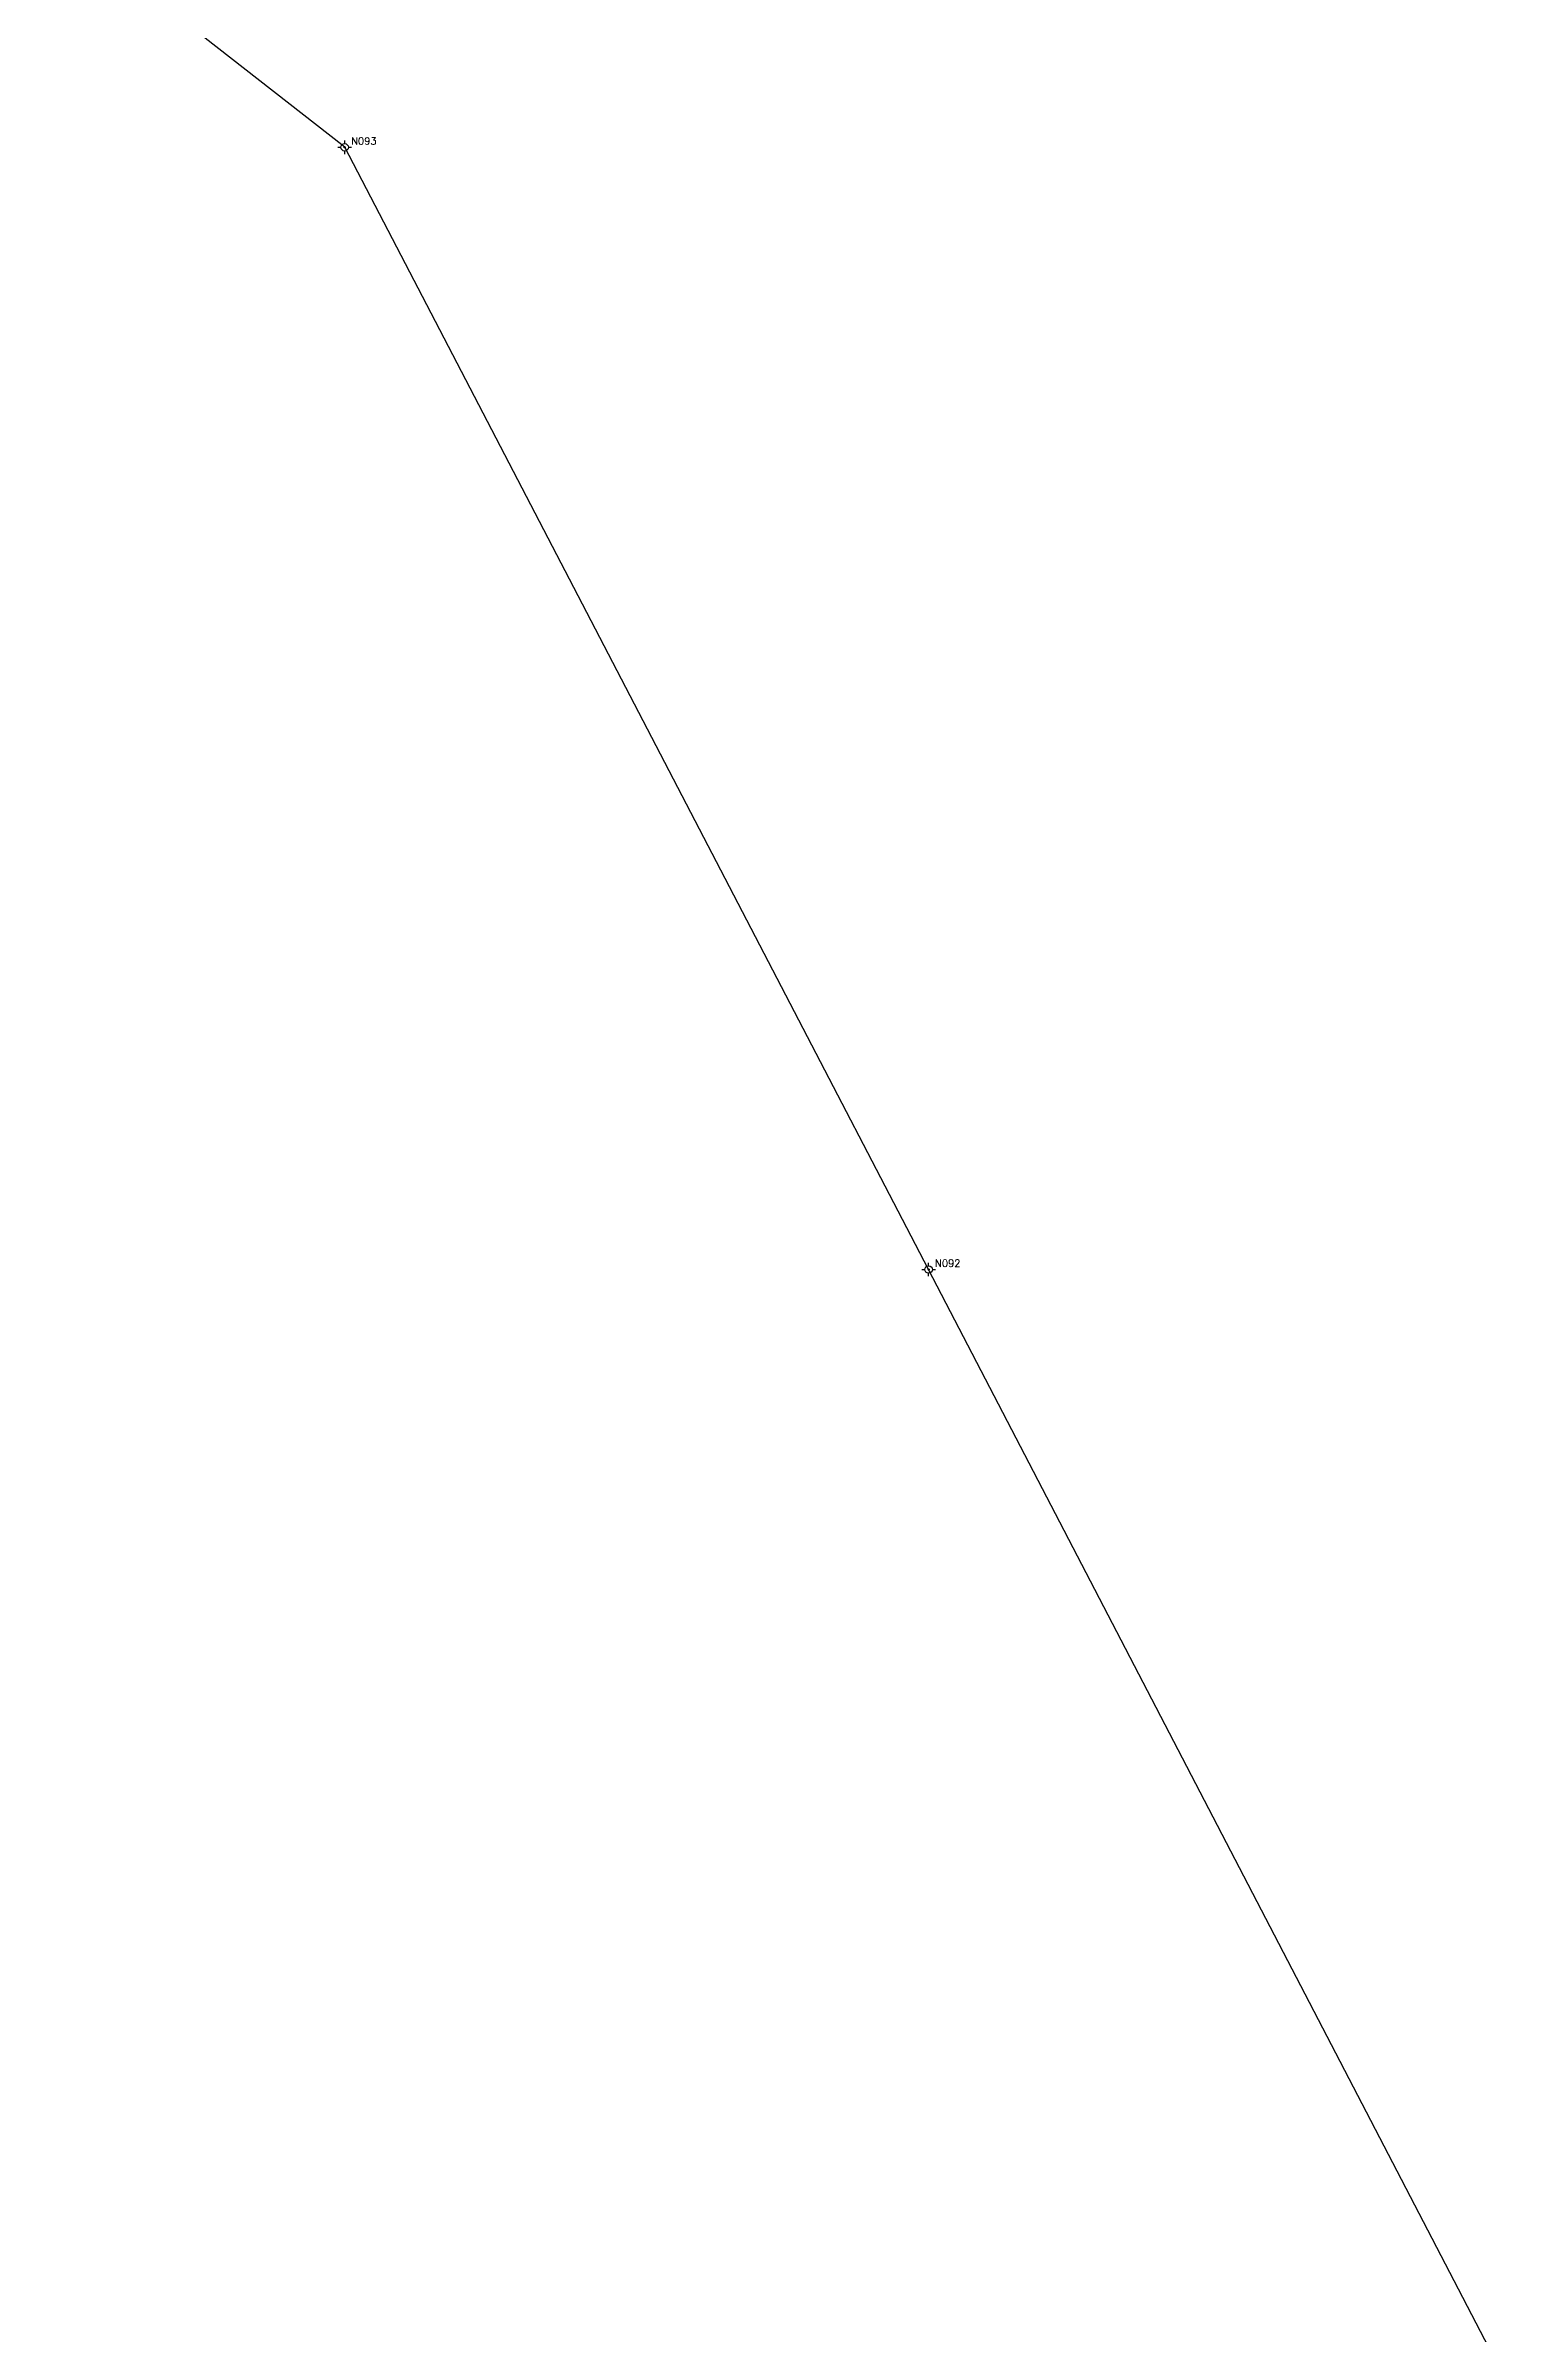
# Model space of a CAD drawing. Header units: millimetres. Extents: x 597474 to 598420, y 1993798 to 1995321.
# Drawn here: x 597658.5 to 597902.2, y 1994188.9 to 1994569.3 of the extents above; entities that cross this region are included whole.
import ezdxf
from ezdxf.enums import TextEntityAlignment as Align

# ---------------------------------------------------------------- set-up
doc = ezdxf.new("R2010")
doc.units = ezdxf.units.MM
doc.header["$LTSCALE"] = 0.5
doc.header["$PDMODE"] = 3
doc.header["$PDSIZE"] = 0.04
for name, color, linetype in [('91230_導線點', 7, 'Continuous'), ('CPtElev', 1, 'Continuous'), ('CPtName', 5, 'Continuous'), ('Point3D', 7, 'Continuous'), ('水準測線', 4, 'Continuous')]:
    doc.layers.add(name, color=color, linetype=linetype)
doc.styles.add('CPTELEV', font='romand.shx')
doc.styles.add('CPTNAME', font='romand.shx')
doc.styles.add('細明體', font='')
doc.styles.get('細明體').set_extended_font_data('MingLiU')

# ---------------------------------------------------------------- blocks, each defined once
blk = doc.blocks.new('302')
for points in [[(-2.25, 0), (-1.25, 0)], [(0, 1.25), (0, 2.25)], [(1.25, 0), (2.25, 0)], [(0, -2.25), (0, -1.25)]]:
    blk.add_lwpolyline(points)
for radius in [1.25, 0.2]:
    blk.add_circle((0, 0), radius)
at = {"style": '細明體'}
blk.add_attdef('PT_NO', text='', height=1.88, dxfattribs=at).set_placement((0, 3), align=Align.BOTTOM_CENTER)
blk.add_attdef('HEIGHT', text='', height=1.88, dxfattribs=at).set_placement((3, 0), align=Align.MIDDLE_LEFT)
blk.add_attdef('DESCRIPTION', text='', height=1.88, dxfattribs=at).set_placement((0, -3), align=Align.TOP_CENTER)
blk = doc.blocks.new('CPT')
at = {"layer": 'Point3D'}
blk.add_point((0, 0), dxfattribs=at)
at = {"layer": 'CPtElev', "style": 'CPTELEV'}
blk.add_attdef('CPTELEV', (2.17, -3), '', height=2.4, dxfattribs=at)
at = {"layer": 'CPtName', "style": 'CPTNAME'}
blk.add_attdef('CPTNAME', (2.17, 0.89), '', height=2.4, dxfattribs=at)

msp = doc.modelspace()

# ---------------------------------------------------------------- linework, layer by layer
at = {"layer": '水準測線'}
for points in [[(597708.21, 1994552.46), (597658.5, 1994591.32)], [(597805.31, 1994365.9), (597708.21, 1994552.46)], [(597902.2, 1994179.53), (597805.31, 1994365.9)]]:
    msp.add_lwpolyline(points, dxfattribs=at)

# ---------------------------------------------------------------- block references
at = {"layer": '91230_導線點', "xscale": 0.5, "yscale": 0.5, "zscale": 0.5}
for p in [(597708.21, 1994552.46, -999), (597805.31, 1994365.9, -999)]:
    msp.add_blockref('302', p, dxfattribs=at)
at = {"layer": '91230_導線點'}
ref = msp.add_blockref('CPT', (597708.21, 1994552.46, -999), dxfattribs=dict(at, xscale=0.5, yscale=0.5, zscale=0.5))
ref.add_attrib('CPTNAME', 'N093', (597709.3, 1994552.91, -999), dxfattribs={"layer": 'CPtName', "height": 1.2, "style": 'CPTNAME'})
ref = msp.add_blockref('CPT', (597805.31, 1994365.9, -999), dxfattribs=dict(at, xscale=0.5, yscale=0.5, zscale=0.5))
ref.add_attrib('CPTNAME', 'N092', (597806.39, 1994366.34, -999), dxfattribs={"layer": 'CPtName', "height": 1.2, "style": 'CPTNAME'})

doc.saveas('drawing.dxf')
